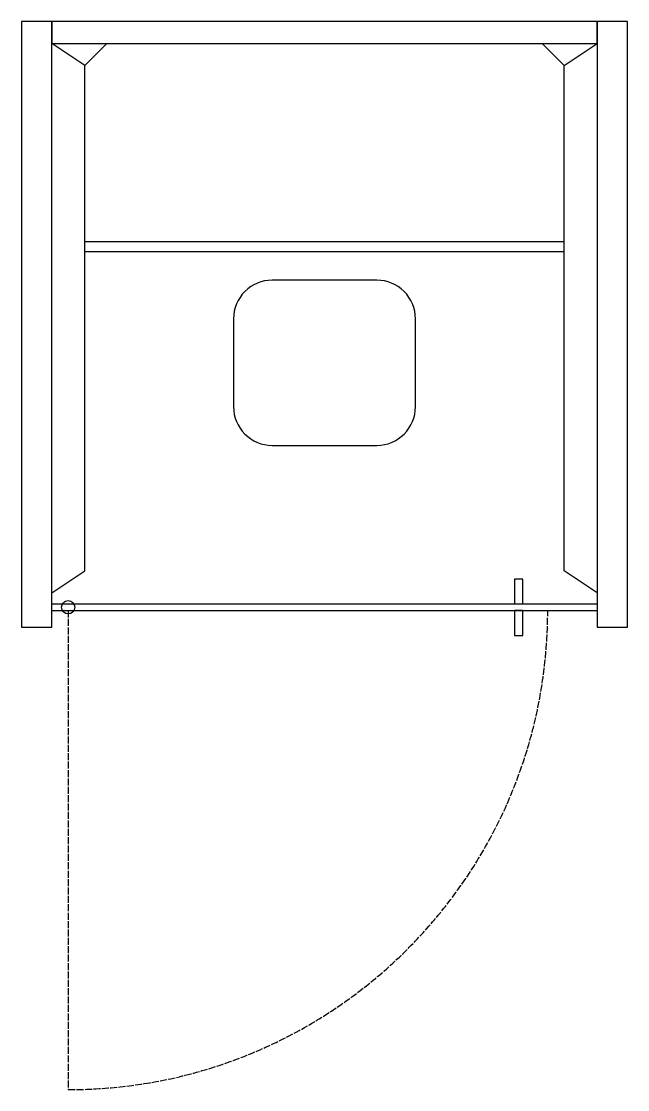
# Model space of a CAD drawing. Header units: millimetres. Extents: x 0 to 1100, y -840 to 1100.
import ezdxf

# ---------------------------------------------------------------- set-up
doc = ezdxf.new("R2010")
doc.units = ezdxf.units.MM
doc.header["$LTSCALE"] = 10
doc.linetypes.add('DASHED', pattern=[1.524, 1.27, -0.254])
for name, color, linetype in [('BOOTH-DOOR', 7, 'DASHED'), ('BOOTH-FRAME', 7, 'CONTINUOUS'), ('BOOTH-FURN', 8, 'CONTINUOUS'), ('BOOTH-GLASS', 4, 'CONTINUOUS')]:
    doc.layers.add(name, color=color, linetype=linetype)

# ---------------------------------------------------------------- blocks, each defined once
blk = doc.blocks.new('PHONE_BOOTH_1P')
at = {"layer": 'BOOTH-DOOR'}
blk.add_line((85, 30), (85, -840), dxfattribs=at)
blk.add_arc((85, 30), 870, 270, 360, dxfattribs=at)
at = {"layer": 'BOOTH-FRAME'}
for p, q in [((115, 1020), (155, 1060)), ((985, 1020), (945, 1060))]:
    blk.add_line(p, q, dxfattribs=at)
for points in [[(0, 0), (55, 0), (55, 1100), (0, 1100)], [(55, 1060), (1045, 1060), (1045, 1100), (55, 1100)], [(1045, 0), (1100, 0), (1100, 1100), (1045, 1100)], [(895, 42), (910, 42), (910, 87), (895, 87)], [(895, -15), (910, -15), (910, 30), (895, 30)]]:
    blk.add_lwpolyline(points, close=True, dxfattribs=at)
for points in [[(55, 62), (115, 102), (115, 1020), (115, 1020), (55, 1060)], [(1045, 62), (985, 102), (985, 1020), (985, 1020), (1045, 1060)]]:
    blk.add_lwpolyline(points, dxfattribs=at)
blk.add_circle((85, 36), 12, dxfattribs=at)
at = {"layer": 'BOOTH-FURN'}
for p, q in [((115, 700), (985, 700)), ((115, 682), (985, 682))]:
    blk.add_line(p, q, dxfattribs=at)
blk.add_lwpolyline([(455, 330), (645, 330, 0.414214), (715, 400), (715, 560, 0.414214), (645, 630), (455, 630, 0.414214), (385, 560), (385, 400, 0.414214)], format="xyb", close=True, dxfattribs=at)
at = {"layer": 'BOOTH-GLASS'}
for p, q in [((55, 42), (1045, 42)), ((55, 30), (1045, 30))]:
    blk.add_line(p, q, dxfattribs=at)

msp = doc.modelspace()

# ---------------------------------------------------------------- block references
msp.add_blockref('PHONE_BOOTH_1P', (0, 0))

doc.saveas('drawing.dxf')
